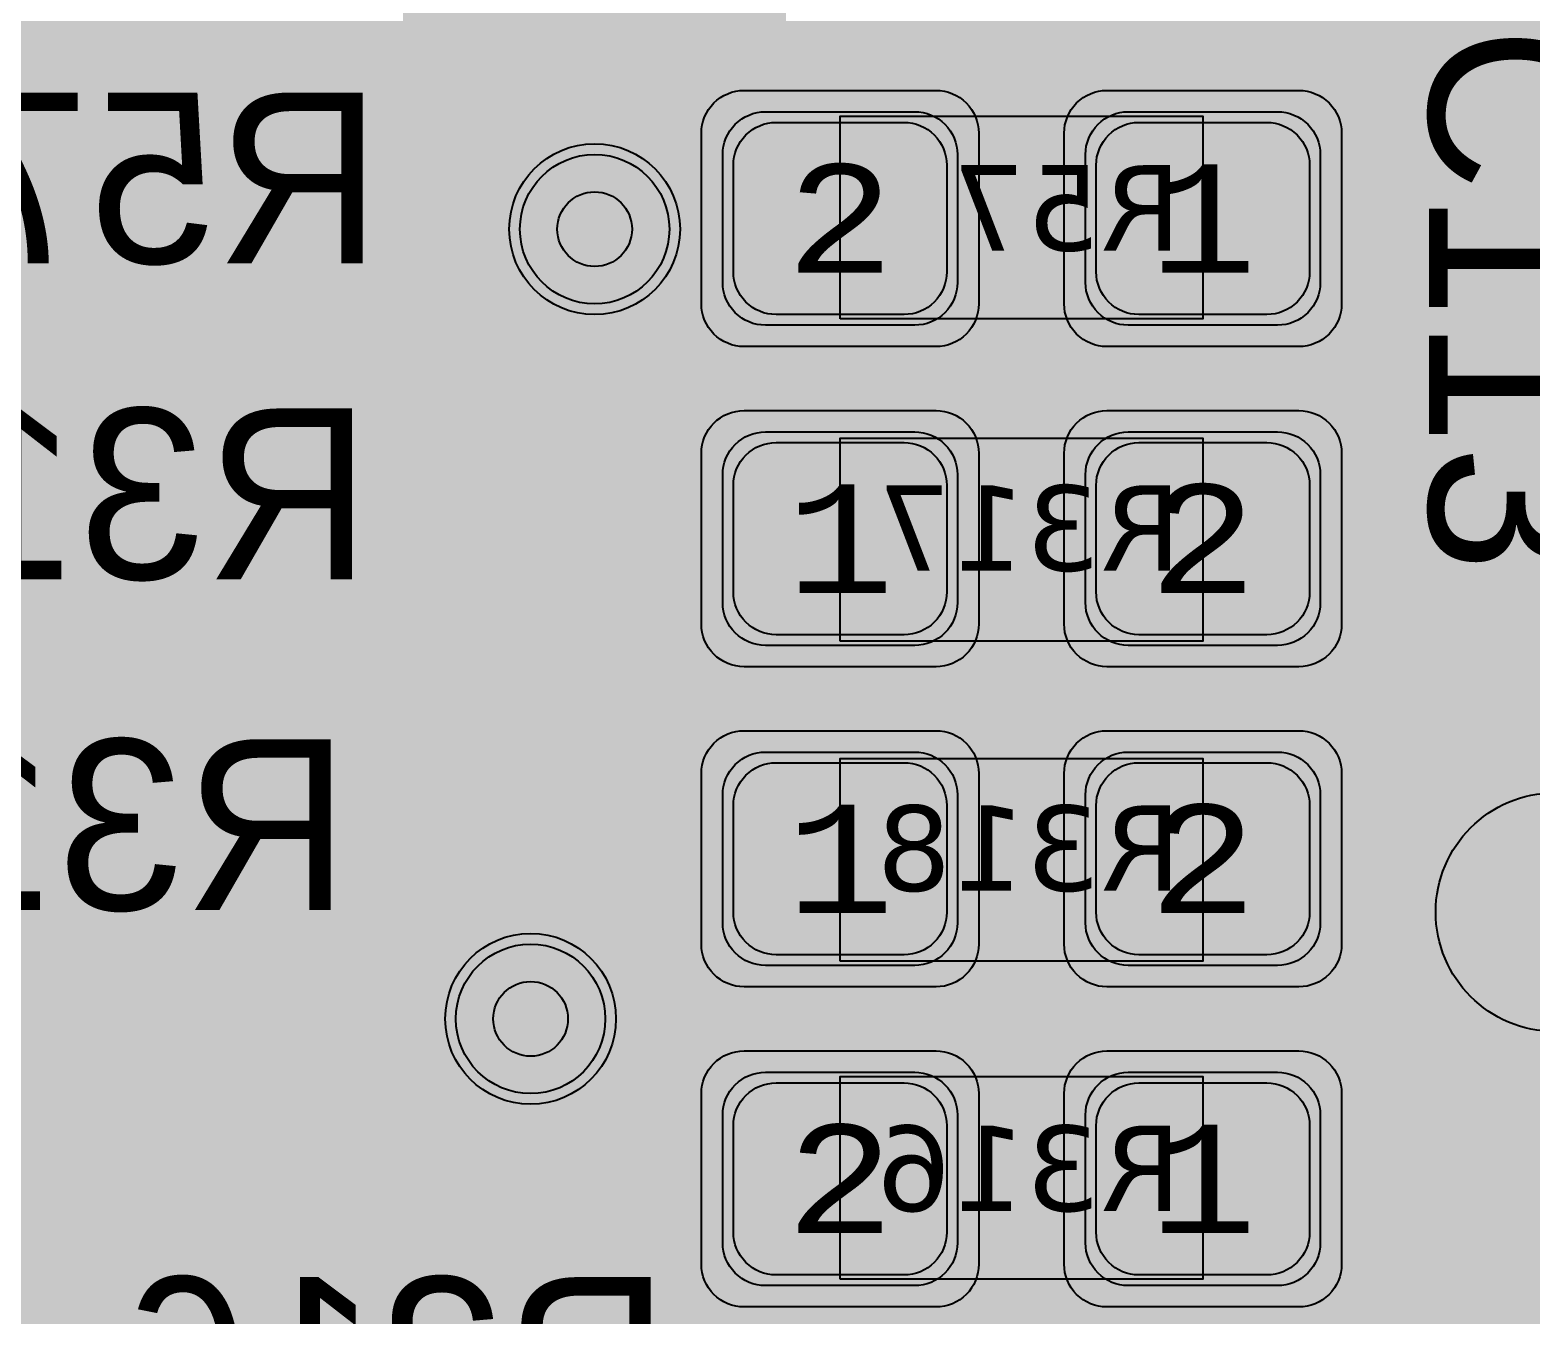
# Model space of a CAD drawing. Extents: x -28 to 199, y -61 to 255.
# Drawn here: x 21.35 to 28.39, y 179.61 to 185.63 of the extents above; entities that cross this region are included whole.
import ezdxf
from ezdxf.enums import TextEntityAlignment as Align

# ---------------------------------------------------------------- set-up
doc = ezdxf.new("R2010")
doc.units = 0
doc.header["$MEASUREMENT"] = 0
for name, color, linetype in [('ASSEMBLY_OUTLINES_BTM', 191, 'CONTINUOUS'), ('ASSEMBLY_PART_NUMBERS_BTM', 191, 'CONTINUOUS'), ('ASSEMBLY_PART_NUMBERS_TOP', 102, 'CONTINUOUS'), ('ASSEMBLY_REF_DES_BTM', 191, 'CONTINUOUS'), ('DRILL_DRAWING', 21, 'CONTINUOUS'), ('GENERATED_SILKSCREEN_BTM', 255, 'CONTINUOUS'), ('GENERATED_SILKSCREEN_TOP', 140, 'CONTINUOUS'), ('PART_PADS_SMD_BTM', 10, 'CONTINUOUS'), ('PIN_NUMBERS_BTM', 8, 'CONTINUOUS'), ('PIN_NUMBERS_TOP', 8, 'CONTINUOUS'), ('PLACEMENT_OUTLINES_BTM', 222, 'CONTINUOUS'), ('PLANE_DATA_LAYER_TOP', 150, 'CONTINUOUS'), ('PLANE_SHAPES_LAYER_2', 230, 'CONTINUOUS'), ('PLANE_SHAPES_LAYER_3', 81, 'CONTINUOUS'), ('PLANE_SHAPES_LAYER_TOP', 150, 'CONTINUOUS'), ('SILKSCREEN_OUTLINES_BTM', 211, 'CONTINUOUS'), ('SILKSCREEN_REF_DES_BTM', 211, 'CONTINUOUS'), ('SILKSCREEN_REF_DES_TOP', 150, 'CONTINUOUS'), ('SOLDERMASK_PADS_BTM', 12, 'CONTINUOUS'), ('SOLDERPASTE_PADS_BTM', 12, 'CONTINUOUS'), ('TRACES_LAYER_3', 81, 'CONTINUOUS'), ('TRACES_LAYER_BOTTOM', 10, 'CONTINUOUS'), ('TRACES_LAYER_TOP', 150, 'CONTINUOUS'), ('VIA_HOLES_LAYER_2', 30, 'CONTINUOUS'), ('VIA_HOLES_LAYER_3', 30, 'CONTINUOUS'), ('VIA_HOLES_LAYER_BOTTOM', 30, 'CONTINUOUS'), ('VIA_HOLES_LAYER_TOP', 30, 'CONTINUOUS'), ('VIA_PADS_LAYER_2', 230, 'CONTINUOUS'), ('VIA_PADS_LAYER_3', 81, 'CONTINUOUS'), ('VIA_PADS_LAYER_BOTTOM', 10, 'CONTINUOUS'), ('VIA_PADS_LAYER_TOP', 150, 'CONTINUOUS')]:
    doc.layers.add(name, color=color, linetype=linetype)
doc.styles.add('COURIER_NEW', font='COUR.TTF')
doc.styles.add('VERDANA', font='verdana.TTF')
doc.styles.add('VERIBEST_GERBER_0', font='txt')

msp = doc.modelspace()

# ---------------------------------------------------------------- hatches: boundary and pattern name
at = {"layer": 'GENERATED_SILKSCREEN_BTM'}
h = msp.add_hatch(color=256, dxfattribs=at)
edge = h.paths.add_edge_path()
edge.add_arc((28.5, 181.5), 0.559017, 0, 360)
at = {"layer": 'PLANE_DATA_LAYER_TOP'}
h = msp.add_hatch(color=256, dxfattribs=at)
h.paths.add_polyline_path([(26.5, 188.8262, -0.414213562373095), (26.4238, 188.75), (25.6, 188.75, 0.414213562373095), (25.15, 188.3), (25.15, 187.2, 0.414213562373095), (25.6, 186.75), (26.4238, 186.75, -0.414213562373095), (26.5, 186.6738), (26.5, 185.232603, -0.1989099556854013), (26.477682, 185.178722), (26.212527, 184.913567, 0.1989121882725156), (26.088047, 184.613047), (26.088047, 177.549307, 0.1989121882725156), (26.212527, 177.248787), (26.477682, 176.983632, -0.1989099556853327), (26.5, 176.929751), (26.5, 175.1819, -0.414213562373095), (26.4238, 175.1057), (23.531424, 175.1057, -0.1989133663344379), (23.477542, 175.128018), (20.022318, 178.583242, -0.1989099556853327), (20, 178.637123), (20, 193.170514, -0.1989099556853327), (20.022318, 193.224395), (21.775605, 194.977682, -0.1989133663345065), (21.829487, 195), (26.017396, 195, -0.1989133663344944), (26.071278, 194.977682), (26.477682, 194.571278, -0.1989099556854013), (26.5, 194.517397)], flags=0)
h.paths.add_polyline_path([(23.099999999999998, 181, -0.9999999999999999), (24.3, 181, -0.9999999999999999)], flags=0)
h.paths.add_polyline_path([(23.4, 189.3, -0.9999999999999999), (24.6, 189.3, -0.9999999999999999)], flags=0)
h.paths.add_polyline_path([(23.4, 190.7, -0.9999999999999999), (24.6, 190.7, -0.9999999999999999)], flags=0)
h.paths.add_polyline_path([(22.949998, 193.25, -0.9999999999999999), (24.949998, 193.25, -0.9999999999999999)], flags=0)
h.paths.add_polyline_path([(24.5, 179.2, -0.9999999999999999), (25.700000000000003, 179.2, -0.9999999999999999)], flags=0)
at = {"layer": 'PLANE_SHAPES_LAYER_2'}
h = msp.add_hatch(color=256, dxfattribs=at)
h.paths.add_polyline_path([(169.5, 129.25), (149.5, 129.25), (142.25, 122), (142.25, 90.5), (147.5, 90.5), (147.5, 80), (154, 80), (154, 69.25), (131.75, 69.25), (131.75, 73.25), (121.25, 73.25), (121.25, 81), (110.5, 81), (110.5, 125.75), (106.5, 125.75), (106.5, 128.75), (93.5, 128.75), (93.5, 120.25), (91.75, 120.25), (91.75, 121.5), (80, 121.5), (80, 118.25), (73.25, 118.25), (73.25, 124.5), (67.5, 124.5), (67.5, 128), (57.75, 128), (57.75, 120.25), (55.25, 120.25), (55.25, 121.5), (47.5, 121.5), (47.5, 119), (35, 119), (35, 134.75), (32.75, 134.75), (32.75, 159.75), (29.25, 159.75), (29.25, 175.25), (22.5, 175.25), (22.5, 195.25), (17.25, 195.25), (17.25, 198), (22.5, 198), (22.5, 216.5), (40.25, 216.5), (40.25, 235.5), (54.5, 235.5), (54.5, 254), (87.25, 254), (87.25, 236.25), (86.25, 236.25), (86.25, 228.75), (81, 228.75), (81, 218.75), (95.25, 218.75), (95.25, 194.5), (87, 194.5), (87, 172), (131.1, 172), (131.1, 208.75), (115.5, 208.75), (115.5, 213.75), (106.75, 213.75), (106.75, 218.75), (110.25, 222.25), (110.25, 226.25), (142.5, 226.25), (142.5, 221.5), (160.5, 221.5), (160.5, 240.75), (169.5, 240.75)])
h.paths.add_polyline_path([(35.5, 149.5), (41.75, 149.5), (41.75, 152), (39.25, 152), (39.25, 154), (37.75, 154), (37.75, 152), (35.5, 152)], flags=16)
h.paths.add_polyline_path([(37.5, 125.75), (37.5, 128.75), (42.75, 128.75), (42.75, 125.75)], flags=16)
h.paths.add_polyline_path([(52, 127.75), (52, 130.75), (54.25, 130.75), (54.25, 127.75)], flags=16)
h.paths.add_polyline_path([(50.75, 219.5), (50.75, 226.5), (71.75, 226.5), (71.75, 219.5)], flags=16)
h.paths.add_polyline_path([(66.5, 150.75), (66.5, 177.5), (72.25, 177.5), (72.25, 150.75)], flags=16)
h.paths.add_polyline_path([(47.25, 185.25), (73, 185.25), (73, 188.25), (70.25, 188.25), (70.25, 191), (47.25, 191)], flags=16)
h.paths.add_polyline_path([(84.5, 208), (84.5, 212.75), (85, 212.75), (85, 208)], flags=16)
h.paths.add_polyline_path([(61.5, 137.25), (87.75, 137.25), (87.75, 140.5), (84.75, 140.5), (84.75, 143), (61.5, 143)], flags=16)
h.paths.add_polyline_path([(88.75, 127), (88.75, 130), (91, 130), (91, 127)], flags=16)
h.paths.add_polyline_path([(85.5, 130.25), (85.5, 132.5), (91, 132.5), (91, 130.25)], flags=16)
h.paths.add_polyline_path([(108.75, 142.25), (135.75, 142.25), (135.75, 145.75), (132.25, 145.75), (132.25, 149), (108.75, 149)], flags=16)
h.paths.add_polyline_path([(114.25, 126.75), (140.75, 126.75), (140.75, 129.75), (137.25, 129.75), (137.25, 133), (114.25, 133)], flags=16)
h.paths.add_polyline_path([(155.25, 180.25), (166.25, 180.25), (166.25, 186.25), (152.25, 186.25), (152.25, 183), (155.25, 183)], flags=16)
at = {"layer": 'PLANE_SHAPES_LAYER_3'}
h = msp.add_hatch(color=256, dxfattribs=at)
h.paths.add_polyline_path([(169.5, 129.25), (149.5, 129.25), (142.25, 122), (142.25, 90.5), (147.5, 90.5), (147.5, 80), (154, 80), (154, 69.25), (131.75, 69.25), (131.75, 73.25), (121.25, 73.25), (121.25, 81), (110.5, 81), (110.5, 125.75), (106.5, 125.75), (106.5, 128.75), (93.5, 128.75), (93.5, 120.25), (91.75, 120.25), (91.75, 121.5), (80, 121.5), (80, 118.25), (73.25, 118.25), (73.25, 124.5), (67.5, 124.5), (67.5, 127.75), (58.25, 127.75), (58.25, 130.25), (88.75, 130.25), (88.75, 127), (91, 127), (91, 132.5), (55, 132.5), (55, 131.25), (52, 131.25), (52, 127.75), (55, 127.75), (55, 127.25), (57.75, 127.25), (57.75, 120.25), (55.25, 120.25), (55.25, 121.5), (47.5, 121.5), (47.5, 119), (35, 119), (35, 134.75), (32.75, 134.75), (32.75, 159.75), (29.25, 159.75), (29.25, 175.25), (22.5, 175.25), (22.5, 195.25), (17.25, 195.25), (17.25, 198), (22.5, 198), (22.5, 216.5), (40.25, 216.5), (40.25, 235.5), (54.5, 235.5), (54.5, 254), (87.25, 254), (87.25, 236.25), (86.25, 236.25), (86.25, 228.75), (81, 228.75), (81, 218.75), (95.25, 218.75), (95.25, 194.5), (87, 194.5), (87, 172), (131.1, 172), (131.1, 208.75), (115.5, 208.75), (115.5, 213.75), (106.75, 213.75), (106.75, 218.75), (110.25, 222.25), (110.25, 226.25), (142.5, 226.25), (142.5, 221.5), (160.5, 221.5), (160.5, 240.75), (169.5, 240.75)])
h.paths.add_polyline_path([(35.5, 149.5), (41.75, 149.5), (41.75, 152), (39.25, 152), (39.25, 154), (37.75, 154), (37.75, 152), (35.5, 152)], flags=16)
h.paths.add_polyline_path([(37.5, 125.75), (37.5, 128.75), (42.75, 128.75), (42.75, 125.75)], flags=16)
h.paths.add_polyline_path([(50.75, 219.5), (50.75, 226.5), (71.75, 226.5), (71.75, 219.5)], flags=16)
h.paths.add_polyline_path([(66.5, 150.75), (66.5, 177.5), (72.25, 177.5), (72.25, 150.75)], flags=16)
h.paths.add_polyline_path([(47.25, 185.25), (73, 185.25), (73, 188.25), (70.25, 188.25), (70.25, 191), (47.25, 191)], flags=16)
h.paths.add_polyline_path([(84.5, 208), (84.5, 212.75), (85, 212.75), (85, 208)], flags=16)
h.paths.add_polyline_path([(61.5, 137.25), (87.75, 137.25), (87.75, 140.5), (84.75, 140.5), (84.75, 143), (61.5, 143)], flags=16)
h.paths.add_polyline_path([(108.75, 142.25), (135.75, 142.25), (135.75, 145.75), (132.25, 145.75), (132.25, 149), (108.75, 149)], flags=16)
h.paths.add_polyline_path([(114.25, 126.75), (140.75, 126.75), (140.75, 129.75), (137.25, 129.75), (137.25, 133), (114.25, 133)], flags=16)
h.paths.add_polyline_path([(155.25, 180.25), (166.25, 180.25), (166.25, 186.25), (152.25, 186.25), (152.25, 183), (155.25, 183)], flags=16)
at = {"layer": 'SILKSCREEN_OUTLINES_BTM'}
h = msp.add_hatch(color=256, dxfattribs=at)
edge = h.paths.add_edge_path()
edge.add_arc((28.5, 181.5), 0.559017, 0, 360)
at = {"layer": 'VIA_HOLES_LAYER_2'}
h = msp.add_hatch(color=256, dxfattribs=at)
edge = h.paths.add_edge_path()
edge.add_arc((24, 184.7), 0.175, 0, 360)
h = msp.add_hatch(color=256, dxfattribs=at)
edge = h.paths.add_edge_path()
edge.add_arc((23.7, 181), 0.175, 0, 360)
at = {"layer": 'VIA_HOLES_LAYER_3'}
h = msp.add_hatch(color=256, dxfattribs=at)
edge = h.paths.add_edge_path()
edge.add_arc((24, 184.7), 0.175, 0, 360)
h = msp.add_hatch(color=256, dxfattribs=at)
edge = h.paths.add_edge_path()
edge.add_arc((23.7, 181), 0.175, 0, 360)
at = {"layer": 'VIA_HOLES_LAYER_BOTTOM'}
h = msp.add_hatch(color=256, dxfattribs=at)
edge = h.paths.add_edge_path()
edge.add_arc((24, 184.7), 0.175, 0, 360)
h = msp.add_hatch(color=256, dxfattribs=at)
edge = h.paths.add_edge_path()
edge.add_arc((23.7, 181), 0.175, 0, 360)
at = {"layer": 'VIA_HOLES_LAYER_TOP'}
h = msp.add_hatch(color=256, dxfattribs=at)
edge = h.paths.add_edge_path()
edge.add_arc((24, 184.7), 0.175, 0, 360)
h = msp.add_hatch(color=256, dxfattribs=at)
edge = h.paths.add_edge_path()
edge.add_arc((23.7, 181), 0.175, 0, 360)

# ---------------------------------------------------------------- linework, layer by layer
at = {"layer": 'ASSEMBLY_OUTLINES_BTM'}
for points in [[(25.15, 184.28), (25.15, 185.23), (26.85, 185.23), (26.85, 184.28)], [(25.15, 182.77), (25.15, 183.72), (26.85, 183.72), (26.85, 182.77)], [(25.15, 181.27), (25.15, 182.22), (26.85, 182.22), (26.85, 181.27)], [(25.15, 179.78), (25.15, 180.73), (26.85, 180.73), (26.85, 179.78)]]:
    msp.add_lwpolyline(points, close=True, dxfattribs=at)
at = {"layer": 'GENERATED_SILKSCREEN_BTM', "const_width": 0.15}
for points in [[(20.8252, 185.3264), (21.3652, 185.3264), (21.3708, 185.3248), (21.3756, 185.3208), (21.378, 185.316), (21.3788, 185.3096), (21.378, 185.304), (21.3756, 185.2984), (21.3708, 185.2944), (21.3652, 185.2936), (20.8524, 185.2936)], [(21.986, 185.0512), (21.9892, 185.0504), (21.9916, 185.0496), (21.9948, 185.048), (22.1036, 184.96), (22.1036, 185.2936), (21.5812, 185.2936), (21.5756, 185.2952), (21.5708, 185.2984), (21.5684, 185.304), (21.5676, 185.3096), (21.5684, 185.316), (21.5708, 185.3208), (21.5756, 185.3248), (21.5812, 185.3264), (22.1212, 185.3264), (22.1268, 185.3248), (22.1316, 185.3208), (22.1356, 185.316), (22.1372, 185.3104), (22.1372, 184.9256), (22.1364, 184.92), (22.134, 184.916), (22.1308, 184.9136), (22.1252, 184.912), (22.122, 184.9104), (22.118, 184.9096), (22.114, 184.9104), (22.1108, 184.9128), (21.9804, 185.0192), (21.722, 185.0192), (21.5972, 184.9176), (21.5972, 184.66), (21.722, 184.56), (21.9804, 184.56), (22.1108, 184.6656), (22.1164, 184.668), (22.1212, 184.668), (22.1268, 184.6648), (22.1308, 184.6608), (22.134, 184.6552), (22.1356, 184.6496), (22.1348, 184.6464), (22.134, 184.644), (22.1324, 184.6416), (22.13, 184.64), (21.9948, 184.5296), (21.9924, 184.528), (21.9892, 184.528), (21.986, 184.5264), (21.7164, 184.5264), (21.7148, 184.5264), (21.7132, 184.5272), (21.7124, 184.5272), (21.7108, 184.528), (21.7092, 184.528), (21.706, 184.5296), (21.5708, 184.64), (21.5684, 184.6424), (21.5676, 184.644), (21.566, 184.6488), (21.5652, 184.652), (21.5652, 184.9256), (21.566, 184.9288), (21.5676, 184.9336), (21.5676, 184.9352), (21.5692, 184.936), (21.57, 184.9376), (21.5708, 184.9392), (21.706, 185.048), (21.71, 185.0496), (21.7132, 185.0504), (21.7164, 185.0512), (21.986, 185.0512)], [(22.326, 185.0224), (22.3236, 185.024), (22.3228, 185.028), (22.3212, 185.032), (22.3204, 185.036), (22.3204, 185.2008), (22.3212, 185.2048), (22.3228, 185.2072), (22.3228, 185.2096), (22.3236, 185.2104), (22.3252, 185.2112), (22.326, 185.2128), (22.462, 185.3232), (22.466, 185.3248), (22.4692, 185.3256), (22.4724, 185.3264), (22.8756, 185.3264), (22.8828, 185.3248), (22.8876, 185.3208), (22.8916, 185.316), (22.8932, 185.3104), (22.8932, 184.5424), (22.8916, 184.536), (22.8876, 184.532), (22.8828, 184.5296), (22.8772, 184.5288), (22.8708, 184.5296), (22.8652, 184.532), (22.8612, 184.536), (22.8596, 184.5424), (22.8596, 184.9104), (22.4836, 184.9104), (22.3524, 184.5376), (22.3492, 184.532), (22.3436, 184.5288), (22.338, 184.528), (22.3324, 184.5296), (22.3276, 184.532), (22.3236, 184.536), (22.322, 184.5416), (22.3228, 184.548), (22.454, 184.9208), (22.326, 185.0224)], [(22.8596, 185.2936), (22.4772, 185.2936), (22.3524, 185.1928), (22.3524, 185.044), (22.4772, 184.9424), (22.8596, 184.9424), (22.8596, 185.2936)], [(21.9448, 183.0496), (22.08, 183.1592), (22.0824, 183.1608), (22.084, 183.1632), (22.0848, 183.1656), (22.0848, 183.168), (22.084, 183.1736), (22.0808, 183.1792), (22.0768, 183.1832), (22.072, 183.1864), (22.0664, 183.1872), (22.0608, 183.1856), (21.9304, 183.0792), (21.672, 183.0792), (21.5472, 183.18), (21.5472, 183.3288), (21.6704, 183.4304), (21.8032, 183.4304), (21.8096, 183.432), (21.8136, 183.4352), (21.816, 183.4408), (21.8168, 183.4464), (21.816, 183.452), (21.8136, 183.4568), (21.8096, 183.4608), (21.8032, 183.4624), (21.6704, 183.4624), (21.5472, 183.564), (21.5472, 183.7128), (21.672, 183.8136), (21.9304, 183.8136), (22.0608, 183.7072), (22.0664, 183.7056), (22.072, 183.7064), (22.0768, 183.7088), (22.0808, 183.7136), (22.084, 183.7184), (22.0848, 183.724), (22.0848, 183.7272), (22.084, 183.7296), (22.0824, 183.732), (22.08, 183.7336), (21.9448, 183.8432), (21.9424, 183.844), (21.94, 183.8448), (21.9392, 183.8456), (21.936, 183.8464), (21.6664, 183.8464), (21.6624, 183.8456), (21.6608, 183.8448), (21.6592, 183.844), (21.656, 183.8432), (21.5208, 183.7336), (21.5184, 183.7296), (21.5176, 183.7264), (21.516, 183.724), (21.5152, 183.7208), (21.5152, 183.556), (21.516, 183.5536), (21.5176, 183.548), (21.5184, 183.544), (21.5208, 183.5424), (21.6384, 183.4464), (21.5208, 183.3504), (21.52, 183.3488), (21.5184, 183.3472), (21.5176, 183.3464), (21.5176, 183.3448), (21.516, 183.3392), (21.5152, 183.3368), (21.5152, 183.172), (21.516, 183.168), (21.5176, 183.1648), (21.5184, 183.1616), (21.5208, 183.1592), (21.656, 183.0496), (21.6592, 183.048), (21.66, 183.0472), (21.6624, 183.0472), (21.6632, 183.0464), (21.664, 183.0464), (21.6664, 183.0464), (21.936, 183.0464), (21.9392, 183.0472), (21.9424, 183.048), (21.9448, 183.0496)], [(22.276, 183.5424), (22.2736, 183.544), (22.2728, 183.548), (22.2712, 183.552), (22.2704, 183.556), (22.2704, 183.7208), (22.2712, 183.7248), (22.2728, 183.7272), (22.2728, 183.7296), (22.2736, 183.7304), (22.2752, 183.7312), (22.276, 183.7328), (22.412, 183.8432), (22.416, 183.8448), (22.4192, 183.8456), (22.4224, 183.8464), (22.8256, 183.8464), (22.8328, 183.8448), (22.8376, 183.8408), (22.8416, 183.836), (22.8432, 183.8304), (22.8432, 183.0624), (22.8416, 183.056), (22.8376, 183.052), (22.8328, 183.0496), (22.8272, 183.0488), (22.8208, 183.0496), (22.8152, 183.052), (22.8112, 183.056), (22.8096, 183.0624), (22.8096, 183.4304), (22.4336, 183.4304), (22.3024, 183.0576), (22.2992, 183.052), (22.2936, 183.0488), (22.288, 183.048), (22.2824, 183.0496), (22.2776, 183.052), (22.2736, 183.056), (22.272, 183.0616), (22.2728, 183.068), (22.404, 183.4408), (22.276, 183.5424)], [(22.8096, 183.8136), (22.4272, 183.8136), (22.3024, 183.7128), (22.3024, 183.564), (22.4272, 183.4624), (22.8096, 183.4624), (22.8096, 183.8136)], [(21.8444, 181.4996), (21.9796, 181.6092), (21.982, 181.6108), (21.9836, 181.6132), (21.9844, 181.6156), (21.9844, 181.618), (21.9836, 181.6236), (21.9804, 181.6292), (21.9764, 181.6332), (21.9716, 181.6364), (21.966, 181.6372), (21.9604, 181.6356), (21.83, 181.5292), (21.5716, 181.5292), (21.4468, 181.63), (21.4468, 181.7788), (21.57, 181.8804), (21.7028, 181.8804), (21.7092, 181.882), (21.7132, 181.8852), (21.7156, 181.8908), (21.7164, 181.8964), (21.7156, 181.902), (21.7132, 181.9068), (21.7092, 181.9108), (21.7028, 181.9124), (21.57, 181.9124), (21.4468, 182.014), (21.4468, 182.1628), (21.5716, 182.2636), (21.83, 182.2636), (21.9604, 182.1572), (21.966, 182.1556), (21.9716, 182.1564), (21.9764, 182.1588), (21.9804, 182.1636), (21.9836, 182.1684), (21.9844, 182.174), (21.9844, 182.1772), (21.9836, 182.1796), (21.982, 182.182), (21.9796, 182.1836), (21.8444, 182.2932), (21.842, 182.294), (21.8396, 182.2948), (21.8388, 182.2956), (21.8356, 182.2964), (21.566, 182.2964), (21.562, 182.2956), (21.5604, 182.2948), (21.5588, 182.294), (21.5556, 182.2932), (21.4204, 182.1836), (21.418, 182.1796), (21.4172, 182.1764), (21.4156, 182.174), (21.4148, 182.1708), (21.4148, 182.006), (21.4156, 182.0036), (21.4172, 181.998), (21.418, 181.994), (21.4204, 181.9924), (21.538, 181.8964), (21.4204, 181.8004), (21.4196, 181.7988), (21.418, 181.7972), (21.4172, 181.7964), (21.4172, 181.7948), (21.4156, 181.7892), (21.4148, 181.7868), (21.4148, 181.622), (21.4156, 181.618), (21.4172, 181.6148), (21.418, 181.6116), (21.4204, 181.6092), (21.5556, 181.4996), (21.5588, 181.498), (21.5596, 181.4972), (21.562, 181.4972), (21.5628, 181.4964), (21.5636, 181.4964), (21.566, 181.4964), (21.8356, 181.4964), (21.8388, 181.4972), (21.842, 181.498), (21.8444, 181.4996)], [(22.1756, 181.9924), (22.1732, 181.994), (22.1724, 181.998), (22.1708, 182.002), (22.17, 182.006), (22.17, 182.1708), (22.1708, 182.1748), (22.1724, 182.1772), (22.1724, 182.1796), (22.1732, 182.1804), (22.1748, 182.1812), (22.1756, 182.1828), (22.3116, 182.2932), (22.3156, 182.2948), (22.3188, 182.2956), (22.322, 182.2964), (22.7252, 182.2964), (22.7324, 182.2948), (22.7372, 182.2908), (22.7412, 182.286), (22.7428, 182.2804), (22.7428, 181.5124), (22.7412, 181.506), (22.7372, 181.502), (22.7324, 181.4996), (22.7268, 181.4988), (22.7204, 181.4996), (22.7148, 181.502), (22.7108, 181.506), (22.7092, 181.5124), (22.7092, 181.8804), (22.3332, 181.8804), (22.202, 181.5076), (22.1988, 181.502), (22.1932, 181.4988), (22.1876, 181.498), (22.182, 181.4996), (22.1772, 181.502), (22.1732, 181.506), (22.1716, 181.5116), (22.1724, 181.518), (22.3036, 181.8908), (22.1756, 181.9924)], [(22.7092, 182.2636), (22.3268, 182.2636), (22.202, 182.1628), (22.202, 182.014), (22.3268, 181.9124), (22.7092, 181.9124), (22.7092, 182.2636)], [(22.6032, 179.5308), (22.4752, 179.71), (22.4752, 179.0092)], [(21.5712, 179.7732), (21.4368, 179.6636), (21.4336, 179.6596), (21.432, 179.6532), (21.4328, 179.6484), (21.4344, 179.6444), (21.4368, 179.6412), (21.4408, 179.638), (21.4448, 179.6356), (21.4488, 179.6348), (21.4528, 179.6348), (21.456, 179.6372), (21.5872, 179.7436), (21.8464, 179.7436), (21.9696, 179.6428), (21.9696, 179.3556)], [(22.0024, 179.102), (22.0024, 179.6508), (22.0016, 179.6548), (22, 179.658), (21.9984, 179.6596), (21.9976, 179.6612), (21.9952, 179.6636), (21.8608, 179.7732), (21.8576, 179.774), (21.856, 179.7748), (21.8544, 179.7756), (21.8512, 179.7764), (21.5816, 179.7764), (21.5784, 179.7756), (21.5768, 179.7748), (21.5744, 179.774), (21.5712, 179.7732)], [(22.444, 179.0092), (22.444, 179.7604), (22.4448, 179.766), (22.4472, 179.77), (22.4512, 179.7724), (22.4568, 179.7732), (22.4608, 179.774), (22.4648, 179.774), (22.468, 179.7724), (22.4712, 179.7692), (22.6272, 179.55), (22.6288, 179.5468), (22.6296, 179.5444), (22.6296, 179.5388), (22.6272, 179.534)], [(22.9472, 179.494), (22.9472, 179.6428), (23.072, 179.7436), (23.3304, 179.7436), (23.4608, 179.6372), (23.4664, 179.6356), (23.472, 179.6364), (23.4768, 179.6388), (23.4808, 179.6436), (23.484, 179.6484), (23.4848, 179.654), (23.4848, 179.6572), (23.484, 179.6596), (23.4824, 179.662), (23.48, 179.6636), (23.3448, 179.7732), (23.3424, 179.774), (23.34, 179.7748), (23.3392, 179.7756), (23.336, 179.7764), (23.0664, 179.7764), (23.0624, 179.7756), (23.0608, 179.7748), (23.0592, 179.774), (23.056, 179.7732), (22.9208, 179.6636), (22.9184, 179.6596), (22.9176, 179.6564), (22.916, 179.654), (22.9152, 179.6508), (22.9152, 179.486)], [(23.6704, 179.486), (23.6704, 179.6508), (23.6712, 179.6548), (23.6728, 179.6572), (23.6728, 179.6596), (23.6736, 179.6604), (23.6752, 179.6612), (23.676, 179.6628), (23.812, 179.7732), (23.816, 179.7748), (23.8192, 179.7756), (23.8224, 179.7764), (24.2256, 179.7764), (24.2328, 179.7748), (24.2376, 179.7708), (24.2416, 179.766), (24.2432, 179.7604), (24.2432, 178.9924)], [(24.2096, 179.7436), (23.8272, 179.7436), (23.7024, 179.6428), (23.7024, 179.494), (23.8272, 179.3924), (24.2096, 179.3924), (24.2096, 179.7436)]]:
    msp.add_lwpolyline(points, dxfattribs=at)
for points in [[(26.292098, 185.230005, 1.22306e-05), (26.292089, 185.229995), (25.707911, 185.229995, 1.22306e-05), (25.707902, 185.230005), (26.292098, 185.230005)], [(26.283844, 184.279995), (25.716156, 184.279995, 1.1642e-05), (25.716164, 184.280005), (26.283836, 184.280005, 1.1642e-05), (26.283844, 184.279995)], [(26.283844, 183.720005, 1.1642e-05), (26.283836, 183.719995), (25.716164, 183.719995, 1.1642e-05), (25.716156, 183.720005), (26.283844, 183.720005)], [(26.292098, 182.769995), (25.707902, 182.769995, 1.22306e-05), (25.707911, 182.770005), (26.292089, 182.770005, 1.22306e-05), (26.292098, 182.769995)], [(26.283844, 182.220005, 1.1642e-05), (26.283836, 182.219995), (25.716164, 182.219995, 1.1642e-05), (25.716156, 182.220005), (26.283844, 182.220005)], [(26.292098, 181.269995), (25.707902, 181.269995, 1.22306e-05), (25.707911, 181.270005), (26.292089, 181.270005, 1.22306e-05), (26.292098, 181.269995)], [(26.292098, 180.730005, 1.22306e-05), (26.292089, 180.729995), (25.707911, 180.729995, 1.22306e-05), (25.707902, 180.730005), (26.292098, 180.730005)], [(28.7, 180.199995), (28.400005, 180.199995), (28.400005, 177.300005), (28.7, 177.300005), (28.7, 177.299995), (28.4, 177.299995, -0.4142135624), (28.399995, 177.3), (28.399995, 180.2, -0.4142135624), (28.4, 180.200005), (28.7, 180.200005), (28.7, 180.199995)], [(26.283844, 179.779995), (25.716156, 179.779995, 1.1642e-05), (25.716164, 179.780005), (26.283836, 179.780005, 1.1642e-05), (26.283844, 179.779995)]]:
    msp.add_lwpolyline(points, format="xyb", dxfattribs=at)
at = {"layer": 'GENERATED_SILKSCREEN_BTM'}
msp.add_circle((28.5, 181.5), 0.559017, dxfattribs=at)
at = {"layer": 'GENERATED_SILKSCREEN_TOP', "const_width": 0.15}
for points in [[(27.9164, 185.4004), (28.026, 185.5348), (28.0284, 185.5388), (28.0316, 185.5396), (28.0348, 185.5412), (28.0388, 185.542), (28.5876, 185.542)], [(28.5796, 185.5092), (28.0468, 185.5092), (27.946, 185.386), (27.946, 185.1276), (28.0524, 184.9956), (28.0548, 184.9924), (28.0548, 184.9884), (28.054, 184.9844), (28.0516, 184.9804), (28.0484, 184.9764), (28.0444, 184.974), (28.0404, 184.9724), (28.0348, 184.9716), (28.03, 184.9732), (28.026, 184.9764), (27.9164, 185.1116), (27.9148, 185.1148), (27.914, 185.1156), (27.914, 185.118), (27.914, 185.1188), (27.9132, 185.1196), (27.9132, 185.122), (27.9132, 185.3916), (27.914, 185.3948), (27.9148, 185.398), (27.9164, 185.4004)], [(27.946, 184.6724), (27.9452, 184.6788), (27.9412, 184.682), (27.9356, 184.6844), (27.9292, 184.6852), (27.9236, 184.6844), (27.918, 184.682), (27.914, 184.6788), (27.9132, 184.6724), (27.9132, 184.3604), (27.914, 184.3548), (27.918, 184.35), (27.9236, 184.3476), (27.9292, 184.3468), (27.9356, 184.3476), (27.9412, 184.35), (27.9452, 184.3548), (27.946, 184.3604), (27.946, 184.5012), (28.6972, 184.5012)], [(28.6468, 184.5324), (27.946, 184.5324), (27.946, 184.6724)], [(28.4636, 184.6756), (28.462, 184.67), (28.4636, 184.6644)], [(27.946, 183.9444), (27.9452, 183.9508), (27.9412, 183.954), (27.9356, 183.9564), (27.9292, 183.9572), (27.9236, 183.9564), (27.918, 183.954), (27.914, 183.9508), (27.9132, 183.9444), (27.9132, 183.6324), (27.914, 183.6268), (27.918, 183.622), (27.9236, 183.6196), (27.9292, 183.6188), (27.9356, 183.6196), (27.9412, 183.622), (27.9452, 183.6268), (27.946, 183.6324), (27.946, 183.7732), (28.6972, 183.7732)], [(28.6468, 183.8044), (27.946, 183.8044), (27.946, 183.9444)], [(28.4636, 183.9476), (28.462, 183.942), (28.4636, 183.9364)], [(27.9164, 183.19), (28.026, 183.3252), (28.03, 183.3292), (28.0324, 183.33), (28.0348, 183.33), (28.0404, 183.3292), (28.046, 183.326), (28.0508, 183.322), (28.0532, 183.3172), (28.054, 183.3116), (28.0524, 183.306), (27.946, 183.1756), (27.946, 182.9172), (28.0468, 182.7924), (28.1956, 182.7924), (28.2972, 182.9156), (28.2972, 183.0484), (28.2988, 183.0548), (28.302, 183.0588), (28.3076, 183.0612), (28.3132, 183.062), (28.3188, 183.0612), (28.3244, 183.0588), (28.3276, 183.0548), (28.3292, 183.0484), (28.3292, 182.9156), (28.4308, 182.7924), (28.5796, 182.7924)], [(28.5876, 182.7604), (28.4228, 182.7604), (28.4204, 182.7612), (28.4148, 182.7628), (28.4116, 182.7636), (28.4092, 182.766), (28.3132, 182.8836), (28.2172, 182.766), (28.2156, 182.7652), (28.214, 182.7636), (28.2132, 182.7628), (28.2116, 182.7628), (28.206, 182.7612), (28.2036, 182.7604), (28.0388, 182.7604), (28.0348, 182.7612), (28.0316, 182.7628), (28.0284, 182.7636), (28.026, 182.766), (27.9164, 182.9012), (27.9148, 182.9044), (27.914, 182.9052), (27.914, 182.9076), (27.914, 182.9084), (27.9132, 182.9092), (27.9132, 182.9116), (27.9132, 183.1812), (27.914, 183.1844), (27.9148, 183.1876), (27.9164, 183.19)]]:
    msp.add_lwpolyline(points, dxfattribs=at)
at = {"layer": 'PART_PADS_SMD_BTM'}
for points in [[(25.7, 184.45, -0.4142135624), (25.5, 184.25), (24.8, 184.25, -0.4142135624), (24.6, 184.45), (24.6, 185.05, -0.4142135624), (24.8, 185.25), (25.5, 185.25, -0.4142135624), (25.7, 185.05)], [(27.4, 184.45, -0.4142135624), (27.2, 184.25), (26.5, 184.25, -0.4142135624), (26.3, 184.45), (26.3, 185.05, -0.4142135624), (26.5, 185.25), (27.2, 185.25, -0.4142135624), (27.4, 185.05)], [(24.6, 183.55, -0.4142135624), (24.8, 183.75), (25.5, 183.75, -0.4142135624), (25.7, 183.55), (25.7, 182.95, -0.4142135624), (25.5, 182.75), (24.8, 182.75, -0.4142135624), (24.6, 182.95)], [(26.3, 183.55, -0.4142135624), (26.5, 183.75), (27.2, 183.75, -0.4142135624), (27.4, 183.55), (27.4, 182.95, -0.4142135624), (27.2, 182.75), (26.5, 182.75, -0.4142135624), (26.3, 182.95)], [(24.6, 182.05, -0.4142135624), (24.8, 182.25), (25.5, 182.25, -0.4142135624), (25.7, 182.05), (25.7, 181.45, -0.4142135624), (25.5, 181.25), (24.8, 181.25, -0.4142135624), (24.6, 181.45)], [(26.3, 182.05, -0.4142135624), (26.5, 182.25), (27.2, 182.25, -0.4142135624), (27.4, 182.05), (27.4, 181.45, -0.4142135624), (27.2, 181.25), (26.5, 181.25, -0.4142135624), (26.3, 181.45)], [(25.7, 179.95, -0.4142135624), (25.5, 179.75), (24.8, 179.75, -0.4142135624), (24.6, 179.95), (24.6, 180.55, -0.4142135624), (24.8, 180.75), (25.5, 180.75, -0.4142135624), (25.7, 180.55)], [(27.4, 179.95, -0.4142135624), (27.2, 179.75), (26.5, 179.75, -0.4142135624), (26.3, 179.95), (26.3, 180.55, -0.4142135624), (26.5, 180.75), (27.2, 180.75, -0.4142135624), (27.4, 180.55)]]:
    msp.add_lwpolyline(points, format="xyb", close=True, dxfattribs=at)
at = {"layer": 'PLACEMENT_OUTLINES_BTM'}
for points in [[(25.15, 184.28), (25.15, 185.23), (26.85, 185.23), (26.85, 184.28)], [(25.15, 182.77), (25.15, 183.72), (26.85, 183.72), (26.85, 182.77)], [(25.15, 181.27), (25.15, 182.22), (26.85, 182.22), (26.85, 181.27)], [(25.15, 179.78), (25.15, 180.73), (26.85, 180.73), (26.85, 179.78)]]:
    msp.add_lwpolyline(points, close=True, dxfattribs=at)
at = {"layer": 'PLANE_SHAPES_LAYER_TOP'}
msp.add_solid([(20, 174.75), (26.5, 174.75), (20, 195), (26.5, 195)], dxfattribs=at)
at = {"layer": 'SILKSCREEN_OUTLINES_BTM'}
for points in [[(25.15, 184.28), (25.15, 185.23), (26.85, 185.23), (26.85, 184.28)], [(25.15, 182.77), (25.15, 183.72), (26.85, 183.72), (26.85, 182.77)], [(25.15, 181.27), (25.15, 182.22), (26.85, 182.22), (26.85, 181.27)], [(25.15, 179.78), (25.15, 180.73), (26.85, 180.73), (26.85, 179.78)]]:
    msp.add_lwpolyline(points, close=True, dxfattribs=at)
msp.add_circle((28.5, 181.5), 0.559017, dxfattribs=at)
at = {"layer": 'SOLDERMASK_PADS_BTM'}
for points in [[(25.8, 184.35, -0.4142135624), (25.6, 184.15), (24.7, 184.15, -0.4142135624), (24.5, 184.35), (24.5, 185.15, -0.4142135624), (24.7, 185.35), (25.6, 185.35, -0.4142135624), (25.8, 185.15)], [(27.5, 184.35, -0.4142135624), (27.3, 184.15), (26.4, 184.15, -0.4142135624), (26.2, 184.35), (26.2, 185.15, -0.4142135624), (26.4, 185.35), (27.3, 185.35, -0.4142135624), (27.5, 185.15)], [(24.5, 183.65, -0.4142135624), (24.7, 183.85), (25.6, 183.85, -0.4142135624), (25.8, 183.65), (25.8, 182.85, -0.4142135624), (25.6, 182.65), (24.7, 182.65, -0.4142135624), (24.5, 182.85)], [(26.2, 183.65, -0.4142135624), (26.4, 183.85), (27.3, 183.85, -0.4142135624), (27.5, 183.65), (27.5, 182.85, -0.4142135624), (27.3, 182.65), (26.4, 182.65, -0.4142135624), (26.2, 182.85)], [(24.5, 182.15, -0.4142135624), (24.7, 182.35), (25.6, 182.35, -0.4142135624), (25.8, 182.15), (25.8, 181.35, -0.4142135624), (25.6, 181.15), (24.7, 181.15, -0.4142135624), (24.5, 181.35)], [(26.2, 182.15, -0.4142135624), (26.4, 182.35), (27.3, 182.35, -0.4142135624), (27.5, 182.15), (27.5, 181.35, -0.4142135624), (27.3, 181.15), (26.4, 181.15, -0.4142135624), (26.2, 181.35)], [(25.8, 179.85, -0.4142135624), (25.6, 179.65), (24.7, 179.65, -0.4142135624), (24.5, 179.85), (24.5, 180.65, -0.4142135624), (24.7, 180.85), (25.6, 180.85, -0.4142135624), (25.8, 180.65)], [(27.5, 179.85, -0.4142135624), (27.3, 179.65), (26.4, 179.65, -0.4142135624), (26.2, 179.85), (26.2, 180.65, -0.4142135624), (26.4, 180.85), (27.3, 180.85, -0.4142135624), (27.5, 180.65)]]:
    msp.add_lwpolyline(points, format="xyb", close=True, dxfattribs=at)
at = {"layer": 'SOLDERPASTE_PADS_BTM'}
for points in [[(25.65, 184.5, -0.4142135624), (25.45, 184.3), (24.85, 184.3, -0.4142135624), (24.65, 184.5), (24.65, 185, -0.4142135624), (24.85, 185.2), (25.45, 185.2, -0.4142135624), (25.65, 185)], [(27.35, 184.5, -0.4142135624), (27.15, 184.3), (26.55, 184.3, -0.4142135624), (26.35, 184.5), (26.35, 185, -0.4142135624), (26.55, 185.2), (27.15, 185.2, -0.4142135624), (27.35, 185)], [(24.65, 183.5, -0.4142135624), (24.85, 183.7), (25.45, 183.7, -0.4142135624), (25.65, 183.5), (25.65, 183, -0.4142135624), (25.45, 182.8), (24.85, 182.8, -0.4142135624), (24.65, 183)], [(26.35, 183.5, -0.4142135624), (26.55, 183.7), (27.15, 183.7, -0.4142135624), (27.35, 183.5), (27.35, 183, -0.4142135624), (27.15, 182.8), (26.55, 182.8, -0.4142135624), (26.35, 183)], [(24.65, 182, -0.4142135624), (24.85, 182.2), (25.45, 182.2, -0.4142135624), (25.65, 182), (25.65, 181.5, -0.4142135624), (25.45, 181.3), (24.85, 181.3, -0.4142135624), (24.65, 181.5)], [(26.35, 182, -0.4142135624), (26.55, 182.2), (27.15, 182.2, -0.4142135624), (27.35, 182), (27.35, 181.5, -0.4142135624), (27.15, 181.3), (26.55, 181.3, -0.4142135624), (26.35, 181.5)], [(25.65, 180, -0.4142135624), (25.45, 179.8), (24.85, 179.8, -0.4142135624), (24.65, 180), (24.65, 180.5, -0.4142135624), (24.85, 180.7), (25.45, 180.7, -0.4142135624), (25.65, 180.5)], [(27.35, 180, -0.4142135624), (27.15, 179.8), (26.55, 179.8, -0.4142135624), (26.35, 180), (26.35, 180.5, -0.4142135624), (26.55, 180.7), (27.15, 180.7, -0.4142135624), (27.35, 180.5)]]:
    msp.add_lwpolyline(points, format="xyb", close=True, dxfattribs=at)
at = {"layer": 'TRACES_LAYER_3', "const_width": 0.5}
for points in [[(23.7, 181), (23.7, 181.74203), (23.156702, 182.285328), (23.156702, 187.244466), (24.804104, 188.891868), (24.804104, 189.895896), (24, 190.7)], [(25.1, 179.2), (24.005825, 179.2), (22.27679, 180.929035), (22.27679, 187.57679), (24, 189.3)]]:
    msp.add_lwpolyline(points, dxfattribs=at)
at = {"layer": 'TRACES_LAYER_BOTTOM', "const_width": 0.35}
for points in [[(25.15, 192.099998), (23.870149, 192.099998), (23.002811, 191.23266), (23.002811, 184.290505), (24.043316, 183.25)], [(25.15, 184.75), (24.05, 184.75), (24, 184.7)], [(26.85, 184.75), (28.728, 184.75), (28.748, 184.73), (29.8, 184.73)], [(29.8, 183.46), (28.748, 183.46), (28.538, 183.25), (26.85, 183.25)], [(24.043316, 183.25), (24.043316, 182.970316), (22.628734, 181.555734), (22.628734, 178.293169), (25.834612, 175.087291), (30.437291, 175.087291), (31.5, 176.15), (31.5, 176.925)], [(24.043316, 183.25), (25.15, 183.25)], [(26.85, 183.25), (26.85, 181.75)], [(25.15, 181.75), (24.45, 181.75), (23.7, 181)], [(26.85, 180.25), (26.85, 181.75)], [(29.25, 177.175), (27.988805, 177.175), (27.884805, 177.071), (27.115195, 177.071), (27.011195, 177.175), (25.656002, 177.175), (23.7, 179.131002), (23.7, 181)], [(25.15, 180.25), (25.15, 179.25), (25.1, 179.2)]]:
    msp.add_lwpolyline(points, dxfattribs=at)
at = {"layer": 'TRACES_LAYER_TOP', "const_width": 0.35}
msp.add_lwpolyline([(44.6, 174.2), (43.924204, 173.524204), (30.53815, 173.524204), (26.513047, 177.549307), (26.513047, 184.613047), (28.2, 186.3)], dxfattribs=at)
at = {"layer": 'VIA_HOLES_LAYER_2'}
for centre in [(24, 184.7), (23.7, 181)]:
    msp.add_circle(centre, 0.175, dxfattribs=at)
at = {"layer": 'VIA_HOLES_LAYER_3'}
for centre in [(24, 184.7), (23.7, 181)]:
    msp.add_circle(centre, 0.175, dxfattribs=at)
at = {"layer": 'VIA_HOLES_LAYER_BOTTOM'}
for centre in [(24, 184.7), (23.7, 181)]:
    msp.add_circle(centre, 0.175, dxfattribs=at)
at = {"layer": 'VIA_HOLES_LAYER_TOP'}
for centre in [(24, 184.7), (23.7, 181)]:
    msp.add_circle(centre, 0.175, dxfattribs=at)
at = {"layer": 'VIA_PADS_LAYER_2'}
for centre in [(24, 184.7), (23.7, 181)]:
    msp.add_circle(centre, 0.4, dxfattribs=at)
at = {"layer": 'VIA_PADS_LAYER_3'}
for centre in [(24, 184.7), (23.7, 181)]:
    msp.add_circle(centre, 0.4, dxfattribs=at)
at = {"layer": 'VIA_PADS_LAYER_BOTTOM'}
for centre in [(24, 184.7), (23.7, 181)]:
    msp.add_circle(centre, 0.35, dxfattribs=at)
at = {"layer": 'VIA_PADS_LAYER_TOP'}
for centre in [(24, 184.7), (23.7, 181)]:
    msp.add_circle(centre, 0.35, dxfattribs=at)

# ---------------------------------------------------------------- texts
at = {"layer": 'ASSEMBLY_PART_NUMBERS_BTM', "style": 'VERIBEST_GERBER_0', "text_generation_flag": 2}
for s, p in [('GRM1885C1H471JA01D', (25.29, 207.5)), ('ERJ-6ENF2432V', (20.79, 204.75)), ('TAJB226M020RNJ', (21.71, 201.75))]:
    msp.add_text(s, height=2.032, rotation=90, dxfattribs=at).set_placement(p, align=Align.TOP_LEFT)
for s, p in [('ERJ-3EKF2052V', (26, 186.71)), ('ERJ-3EKF1022V', (26, 185.79)), ('C0805C822K5RACTU', (39.25, 185.46)), ('ERJ-3GEY0R00V', (26, 185.21)), ('ERJ-3EKF1022V', (26, 184.29)), ('ERJ-3EKF1022V', (39.25, 183.71)), ('CL10C010BB8NNNC', (34.75, 183.04)), ('ERJ-3GEY0R00V', (26, 182.21)), ('CL10B104KB8SFNC', (39.25, 182.21)), ('ERJ-3EKF2052V', (39.25, 180.71)), ('ERJ-3EKF1022V', (34.75, 180.04))]:
    msp.add_text(s, height=2.032, dxfattribs=at).set_placement(p, align=Align.TOP_LEFT)
at = {"layer": 'ASSEMBLY_PART_NUMBERS_TOP', "style": 'VERIBEST_GERBER_0'}
for s, p in [('ERJ-8GEYJ182V', (21.96, 206.5)), ('ERJ-3EKF10R7V', (29.21, 190.75))]:
    msp.add_text(s, height=2.032, rotation=270, dxfattribs=at).set_placement(p, align=Align.TOP_LEFT)
at = {"layer": 'ASSEMBLY_REF_DES_BTM', "style": 'VERDANA', "text_generation_flag": 2}
for s, p in [('R57', (26.75, 185)), ('R317', (26.75, 183.5)), ('R318', (26.75, 182)), ('R316', (26.75, 180.5))]:
    msp.add_text(s, height=0.4, dxfattribs=at).set_placement(p, align=Align.TOP_LEFT)
at = {"layer": 'DRILL_DRAWING', "style": 'VERIBEST_GERBER_0'}
for p in [(28.2, 186.3), (24, 184.7), (23.7, 181), (25.1, 179.2)]:
    msp.add_text('A', height=2, dxfattribs=at).set_placement(p, align=Align.MIDDLE_CENTER)
at = {"layer": 'PIN_NUMBERS_BTM', "style": 'COURIER_NEW'}
for s, p in [('2', (25.15, 184.75)), ('1', (26.85, 184.75)), ('1', (25.15, 183.25)), ('2', (26.85, 183.25)), ('1', (25.15, 181.75)), ('2', (26.85, 181.75)), ('2', (25.15, 180.25)), ('1', (26.85, 180.25))]:
    msp.add_text(s, height=0.508, dxfattribs=at).set_placement(p, align=Align.MIDDLE_CENTER)
at = {"layer": 'PIN_NUMBERS_TOP', "style": 'COURIER_NEW'}
for s, p in [('2', (25.15, 184.75)), ('1', (26.85, 184.75)), ('1', (25.15, 183.25)), ('2', (26.85, 183.25)), ('1', (25.15, 181.75)), ('2', (26.85, 181.75)), ('2', (25.15, 180.25)), ('1', (26.85, 180.25))]:
    msp.add_text(s, height=0.508, dxfattribs=at).set_placement(p, align=Align.MIDDLE_CENTER)
at = {"layer": 'SILKSCREEN_REF_DES_BTM', "style": 'VERIBEST_GERBER_0', "text_generation_flag": 2}
for s, p in [('R57', (23, 185.34)), ('R317', (22.95, 183.86)), ('R318', (22.85, 182.31)), ('R316', (24.35, 179.79))]:
    msp.add_text(s, height=0.8, dxfattribs=at).set_placement(p, align=Align.TOP_LEFT)
at = {"layer": 'SILKSCREEN_REF_DES_TOP', "style": 'VERIBEST_GERBER_0'}
msp.add_text('C113', height=0.8, rotation=270, dxfattribs=at).set_placement((28.71, 185.65), align=Align.TOP_LEFT)

doc.saveas('drawing.dxf')
